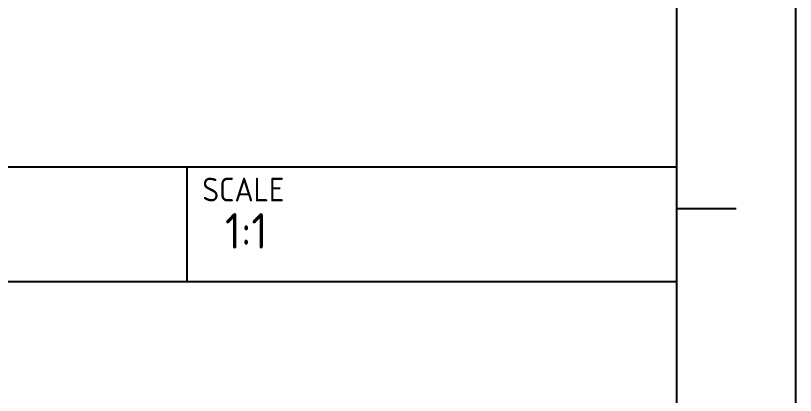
# Model space of a CAD drawing. Header units: millimetres. Extents: x 3247 to 3667, y 1230 to 1527.
# Drawn here: x 3601.1 to 3666.8, y 1270.9 to 1302.9 of the extents above; entities that cross this region are included whole.
import ezdxf

# ---------------------------------------------------------------- set-up
doc = ezdxf.new("R2010")
doc.units = ezdxf.units.MM
doc.layers.add('AM_BOR', color=7, linetype='Continuous', lineweight=50)
doc.styles.add('ACISOTS', font='isocp.shx', dxfattribs={"bigfont": 'gbcbig.shx'})

# ---------------------------------------------------------------- blocks, each defined once
blk = doc.blocks.new('ISO_A3')
blk.add_line((410, 10), (410, 287))
at = {"layer": 'AM_BOR', "color": 1, "lineweight": 25}
for p, q in [((420, 297), (420, 0)), ((415, 56.5), (410, 56.5))]:
    blk.add_line(p, q, dxfattribs=at)
blk = doc.blocks.new('ISO_TITLEA')
for p, q in [((0, 50), (-165, 50)), ((0, 0), (0, 50))]:
    blk.add_line(p, q)
at = {"layer": 'AM_BOR', "color": 1, "lineweight": 25}
for p, q in [((-41.25, 40.348), (-41.25, 50)), ((0, 40.348), (-82.5, 40.348))]:
    blk.add_line(p, q, dxfattribs=at)
at = {"layer": 'AM_BOR', "color": 1, "lineweight": 25, "style": 'ACISOTS'}
blk.add_text('SCALE', height=2, dxfattribs=at).set_placement((-39.967, 47.112))
at = {"layer": 'AM_BOR', "color": 2, "lineweight": 35, "style": 'ACISOTS'}
for tag, p, height in [('GEN-TITLE-DWG{13.6}', (-161.687, 43.036), 3), ('GEN-TITLE-FSCM{8.6}', (-113.318, 43.036), 3), ('GEN-TITLE-SHEET{11.8}', (-79.666, 43.105), 3), ('GEN-TITLE-SCA{12.7}', (-38.055, 43.132), 3), ('GEN-TITLE-SIZ{22.6}', (-152.297, 38.23), 3), ('GEN-TITLE-DACT{21}', (-78.215, 33.136), 3.5), ('GEN-TITLE-DAT{7.1}', (-152.297, 32.23), 3), ('GEN-TITLE-NAME{14.9}', (-129.044, 32.23), 3), ('GEN-TITLE-CHKD{7.1}', (-152.297, 26.143), 3), ('GEN-TITLE-CHKM{14.9}', (-129.044, 26.143), 3), ('GEN-TITLE-DES1{12.3}', (-78.24, 20.936), 6), ('GEN-TITLE-APPD{7.1}', (-152.297, 20.171), 3), ('GEN-TITLE-APPM{14.9}', (-129.044, 20.171), 3), ('GEN-TITLE-DES2{24.5}', (-78.215, 15.443), 3), ('GEN-TITLE-ISSD{7.1}', (-152.297, 14.084), 3), ('GEN-TITLE-ISSM{14.9}', (-129.044, 14.084), 3), ('GEN-TITLE-REV{22.6}', (-152.297, 8.084), 3), ('GEN-TITLE-CTRN{19.4}', (-152.297, 2.084), 3.5)]:
    blk.add_attdef(tag, p, '', height=height, dxfattribs=at)
at = {"layer": 'AM_BOR', "style": 'ACISOTS'}
blk.add_attdef('GEN-TITLE-NR{12.3}', (-78.077, 1.634), '', height=6, dxfattribs=at)

msp = doc.modelspace()

# ---------------------------------------------------------------- block references
at = {"lineweight": 0}
msp.add_blockref('ISO_A3', (3246.805, 1230.128), dxfattribs=at)
ref = msp.add_blockref('ISO_TITLEA', (3656.805, 1240.128), dxfattribs=at)
ref.add_attrib('GEN-TITLE-SCA{12.7}', '1:1', (3618.75, 1283.261), dxfattribs={"layer": 'AM_BOR', "color": 2, "lineweight": 35, "height": 3, "style": 'ACISOTS'})

doc.saveas('drawing.dxf')
